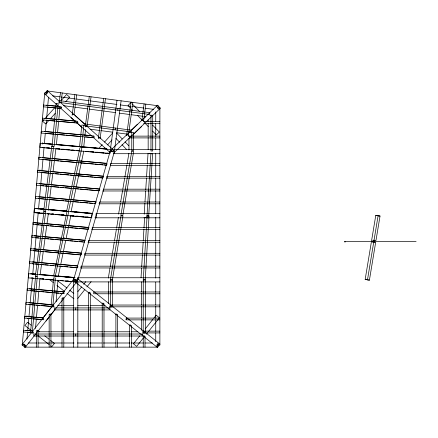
<?xml version="1.0" encoding="UTF-8"?>
<svg xmlns="http://www.w3.org/2000/svg" width="438" height="438" viewBox="0 0 438 438"><rect width="100%" height="100%" fill="white"/><g stroke="black" fill="none" stroke-linecap="round" stroke-linejoin="round"><path stroke-width="0.66" d="M141.326 330.329L141.343 319.406M141.343 318.043L141.359 306.436M141.359 305.072L141.375 293.465M141.381 292.102L141.392 281.864M108.509 303.55L108.569 281.837M32.385 316.898L24.752 316.362L24.665 318.136L43.827 319.745M32.478 332.798L32.565 331.024L23.521 330.214L23.433 331.993L33.545 332.798M42.754 319.745L42.842 317.972L24.752 316.362M53.036 306.699L53.124 304.925L25.984 302.505L25.902 304.284L54.104 306.699M63.313 293.652L63.4 291.872L27.222 288.653L27.134 290.427L64.386 293.652M73.48 281.886L73.677 277.741L28.454 273.717L28.251 277.856L74.816 281.886M75.533 280.851L75.588 279.816L73.579 279.816M33.113 222.624L33.014 224.398L88.186 229.309L88.284 227.536L33.113 222.624L42.716 223.353M141.031 277.703L141.6 268.16M141.682 266.797L142.416 254.527M142.492 253.164L143.144 242.258M143.226 240.895L143.916 229.304M143.998 227.941L144.611 217.713M144.217 214.182L144.901 203.276M144.983 201.913L145.668 191.006M145.755 189.643L146.484 178.058M146.566 176.695L147.294 165.11M147.382 163.746L148.022 153.524L152.599 153.809L148.581 217.872L144.003 217.587L145.142 217.664M146.867 217.763L150.891 153.7M38.938 157.406L38.823 159.18L106.423 165.197L106.538 163.423L38.938 157.406L40.181 157.406M26.838 317.139L26.959 315.776M39.825 171.34L39.946 169.977M42.251 144.091L42.371 142.728M26.964 339.127L27.572 332.316M27.693 330.953L28.848 318.004M28.968 316.641L30.058 304.383M30.184 303.019L31.273 290.755M31.394 289.392L32.428 277.807M32.73 274.402L33.699 263.501M33.819 262.138L34.854 250.558M34.974 249.195L36.004 237.61M36.13 236.252L37.159 224.667M37.279 223.303L38.248 212.403M38.555 208.997L39.464 198.775M39.584 197.418L40.619 185.832M40.739 184.469L41.829 172.205M41.955 170.842L42.984 159.262M43.105 157.899L44.014 147.677M44.38 143.593L45.289 133.371M45.41 132.008L46.444 120.428M46.565 119.065L47.654 106.801M47.775 105.438L48.503 97.263M32.27 332.935L37.301 276.405L35.56 276.252L30.523 332.776L33.381 333.033M35.483 328.412L36.332 318.88M36.453 317.517L37.548 305.259M37.668 303.895L38.818 290.958M38.938 289.595L39.913 278.699M52.806 306.83L55.374 278.015L53.628 277.862L51.06 306.677L53.923 306.934M56.075 301.722L56.847 293.006M56.967 291.664L57.986 280.276M56.42 144.633L57.389 134.461M57.52 133.108L58.687 120.899M58.812 119.541L59.913 108.016M83.866 125.23L81.61 146.993L79.574 146.796L81.835 125.033L84.917 125.356M81.671 147.042L83.707 147.245L84.764 137.045M84.906 135.681L85.541 129.56M374.638 242.258L374.84 240.478M48.213 210.322L49.565 199.487M49.735 198.129L51.164 186.621M51.334 185.263L52.85 173.076M53.02 171.723L55.889 148.701M46.603 94.46L47.074 90.934L158.08 105.761L157.768 108.115M59.048 103.538L60.493 92.725M62.256 92.96L60.948 102.766L59.179 102.53M72.133 115.265L74.887 94.646M74.011 114.652L76.65 94.882M85.218 126.987L89.281 96.568M91.044 96.809L87.113 126.215L85.35 125.98M98.304 138.715L103.675 98.495M100.088 138.78L105.438 98.731M110.272 150.552L116.99 100.275M115.134 129.834L115.375 128.033M117.756 110.228L117.997 108.427M121.107 100.822L114.559 149.84L110.442 149.292M126.598 135.709L131.082 102.153M128.339 136.114L132.845 102.388M141.879 120.466L144.091 103.894M143.533 121.507L145.854 104.129M40.148 274.686L41.511 264.541M41.692 263.189L43.324 251.018M43.504 249.665L46.773 225.318M46.954 223.96L48.311 213.821M108.323 278.081L109.998 267.957M110.223 266.611L112.232 254.462M112.457 253.115L114.241 242.318M114.466 240.966L116.366 229.496M116.59 228.149L118.38 217.352M375.788 215.326L380.025 216.049L375.979 240.478L372.765 240.478L372.568 242.258L375.684 242.258L369.409 280.156L365.172 279.433L375.788 215.326L377.72 215.633M373.433 242.679L373.882 239.98M367.477 279.849L373.702 242.258M373.997 240.478L378.093 215.742L380.025 216.049M118.578 214.111L120.412 203.32M120.642 201.973L122.591 190.508M122.821 189.161L124.655 178.37M124.885 177.023L126.949 164.885M127.179 163.533L128.898 153.42M55.281 276.197L68.657 211.702L67.014 211.368L53.633 275.869L57 276.57M63.62 239.104L63.893 237.774M64.233 239.247L64.506 237.916M58.15 276.816L60.356 266.173M60.636 264.848L65.738 240.243M66.012 238.913L70.841 215.638M79.836 148.137L66.614 211.28L68.432 211.653L81.933 147.179L80.718 146.927M71.104 211.538L73.19 201.568M73.469 200.237L75.971 188.274M76.25 186.944L78.616 175.643M78.895 174.313L81.26 163.013M81.539 161.688L83.767 151.05M43.789 316.942L52.012 306.501M46.028 321.01L48.908 317.358M50.551 315.267L54.662 310.049M77.865 291.62L81.61 286.912M83.691 284.295L85.771 281.678M77.789 298.393L84.862 289.496M86.943 286.879L91.104 281.645M139.766 335.842L133.448 343.781L136.7 346.365L143.434 337.895M145.235 328.954L152.813 319.428M153.656 318.366L156.18 315.19L159.432 317.774L148.487 331.539M146.38 334.189L147.644 332.601M156.514 346.699L159.098 343.452M45.415 94.537L48.185 91.443M43.975 119.694L42.617 121.211L45.711 123.981L48.875 120.445M44.879 118.687L54.832 107.578M61.167 100.516L66.598 94.455L69.686 97.225L65.618 101.769M50.233 118.933L55.21 113.382M99.119 148.126L102.262 144.622M104.507 142.115L112.588 133.103M104.009 148.893L104.906 147.891M107.6 144.885L112.09 139.881M130.989 102.596L128 105.476L130.36 107.929M131.082 130.371L137.494 124.211M113.398 150.497L112.227 151.625L111.279 150.776M133.267 134.532L141.655 126.472M61.063 107.518L61.67 107.518M157.51 107.819L159.881 107.819L159.881 345.073L156.322 345.073M149.845 115.243L152.714 115.243L152.714 150.984L150.962 150.984L150.962 115.243M143.626 121.529L159.881 121.529M77.422 122.175L78.024 122.175M143.626 123.308L159.881 123.308M129.528 132.358L133.519 132.358L133.519 150.579L131.767 150.579L131.767 132.358M128.433 136.13L159.881 136.13M93.776 136.831L94.378 136.831M129.248 137.91L159.881 137.91M159.881 149.544L114.302 149.544L114.302 153.7M110.097 151.57L111.608 151.57M113.327 153.7L159.881 153.7M159.881 163.555L110.655 163.555L110.655 165.334M106.483 164.31L107.102 164.31M110.491 165.334L159.881 165.334M106.894 176.372L159.881 176.372M102.831 177.133L103.472 177.133M106.894 178.151L159.881 178.151M159.881 189.194L103.313 189.194L103.357 190.973M99.185 189.955L99.842 189.955M102.634 190.973L159.881 190.973M159.865 202.017L99.689 202.017L99.689 203.796M95.533 202.778L96.207 202.778M99.026 203.796L159.865 203.796M36.617 208.483L43.877 209.03M159.881 213.651L96.064 213.651L96.064 217.801M94.969 217.801L159.881 217.801M159.881 227.656L92.232 227.656L92.232 229.435M91.673 229.435L159.881 229.435M159.881 240.478L88.509 240.478L88.509 242.258M344.383 241.365L416.1 241.365M87.994 242.258L159.881 242.258M159.881 253.301L84.791 253.301L84.791 255.08L159.881 255.08M80.937 254.067L81.692 254.067M159.881 266.178L81.074 266.178L81.074 267.957M77.285 266.89L78.068 266.89M80.647 267.957L159.881 267.957M31.125 273.717L35.839 274.018M73.672 277.752L74.86 277.752M159.881 277.752L77.367 277.752L77.367 281.908M159.881 281.908L73.672 281.908L73.672 347.148M159.881 291.987L93.705 291.987L93.705 293.767L159.881 293.767M63.357 292.765L64.162 292.765M88.536 292.781L90.316 292.781L90.316 347.148M63.789 298.218L62.01 298.218L62.01 347.148M102.213 303.654L103.992 303.654L103.992 347.148M159.881 305.04L110.119 305.04L110.119 306.819L159.881 306.819M57.706 305.686L62.382 305.686M63.718 305.686L73.743 305.686M77.794 305.686L88.717 305.686M90.086 305.686L102.372 305.686M103.74 305.686L105.104 305.686M53.08 305.812L53.879 305.812M109.883 307.914L54.367 307.914L54.367 309.912L109.883 309.912L109.883 306.239M50.939 314.528L49.16 314.528L49.16 347.148M115.889 314.528L117.669 314.528L117.669 347.148M126.149 318.087L159.881 318.087M42.798 318.859L43.603 318.859M159.881 319.866L126.533 319.866L126.533 318.087M129.566 325.401L131.345 325.401L131.345 347.148M38.09 330.838L36.31 330.838L36.31 347.148M159.881 331.133L142.941 331.133L142.941 332.913L159.881 332.913M37.865 331.78L49.368 331.78M50.72 331.78L62.218 331.78M63.57 331.78L73.715 331.78M77.794 331.78L88.728 331.78M90.097 331.78L102.393 331.78M103.762 331.78L116.059 331.78M117.428 331.78L129.725 331.78M131.093 331.78L137.926 331.78M32.521 331.911L33.321 331.911M143.242 336.274L145.022 336.274L145.022 347.148M28.437 342.998L36.606 342.998M37.969 342.998L49.543 342.998M50.907 342.998L62.481 342.998M63.844 342.998L74.055 342.998M77.46 342.998L88.356 342.998M89.719 342.998L101.972 342.998M103.335 342.998L116.273 342.998M117.636 342.998L129.889 342.998M131.252 342.998L143.511 342.998M144.869 342.998L152.358 342.998M96.136 148.099L93.633 147.885L106.916 149.062M47.687 93.07L44.736 92.807L22.283 344.892L25.831 345.204M46.16 105.191L56.267 106.089M47.386 107.086L56.152 107.863M58.172 108.044L60.866 108.285M45.667 118.348L75.993 121.047M46.899 120.242L50.266 120.543M51.613 120.658L54.312 120.899M57.006 121.14L60.373 121.441M61.725 121.561L75.199 122.76M76.551 122.881L77.898 123.001M44.501 131.444L53.934 132.281M55.955 132.462L81.567 134.745M83.587 134.926L91 135.583M46.406 133.398L53.819 134.055M55.84 134.236L64.6 135.019M65.946 135.139L79.426 136.338M85.492 136.88L94.252 137.658M43.849 143.319L52.012 144.042M56.097 144.409L79.913 146.527M81.276 146.648L106.45 148.893M42.322 143.314L52.527 144.222M56.611 144.584L78.386 146.522M84.512 147.069L87.912 147.371M89.275 147.496L92.675 147.798M43.576 147.458L44.939 147.579M47.66 147.82L49.702 148M57.865 148.728L59.907 148.909M62.629 149.155L64.671 149.336M67.392 149.577L69.434 149.758M72.155 150.004L74.197 150.185M76.918 150.426L79.639 150.667M87.124 151.334L89.166 151.515M91.887 151.762L93.929 151.942M96.65 152.183L99.377 152.424M102.098 152.67L104.14 152.851M106.861 153.092L108.903 153.273M41.949 147.447L44.676 147.688M46.034 147.814L49.439 148.115M50.797 148.236L52.16 148.356M56.239 148.723L59.645 149.024M61.002 149.144L64.408 149.446M65.766 149.572L69.171 149.873M70.529 149.993L73.934 150.294M75.977 150.48L79.377 150.781M85.503 151.329L88.903 151.63M90.266 151.751L93.666 152.052M95.03 152.178L104.052 152.982M105.208 153.076L108.772 153.404M42.207 157.587L50.321 158.31M53.025 158.551L77.362 160.713M80.066 160.954L107.107 163.363M42.092 159.361L44.123 159.541M45.475 159.662L49.527 160.023M52.91 160.324L58.993 160.866M60.345 160.987L76.568 162.432M79.951 162.733L93.469 163.932M94.822 164.053L98.205 164.354M99.557 164.474L102.935 164.776M104.288 164.896L106.314 165.077M39.048 170.448L48.547 171.291M51.257 171.537L74.997 173.651M77.033 173.831L103.488 176.185M40.969 172.402L49.111 173.13M51.147 173.311L53.858 173.552M55.215 173.672L58.61 173.974M59.962 174.094L68.782 174.882M70.14 175.003L73.529 175.304M76.924 175.605L88.454 176.634M89.806 176.755L93.201 177.056M94.559 177.176L102.695 177.899M39.283 183.615L46.767 184.278M48.815 184.464L71.958 186.522M74 186.703L99.869 189.008M40.531 185.509L43.937 185.811M45.3 185.931L47.342 186.117M50.063 186.358L58.916 187.146M60.274 187.267L63.68 187.568M65.043 187.688L71.848 188.296M74.569 188.537L78.654 188.904M80.017 189.024L83.423 189.326M84.78 189.451L88.186 189.753M89.549 189.873L98.397 190.661M38.818 196.717L45.579 197.319M48.279 197.56L69.231 199.421M71.931 199.662L96.261 201.83M38.714 198.491L44.118 198.972M50.2 199.514L63.718 200.719M65.07 200.839L68.448 201.141M71.827 201.442L78.583 202.038M79.935 202.159L83.313 202.46M84.665 202.58L88.043 202.882M89.396 203.002L92.774 203.303M94.126 203.424L95.479 203.544M46.592 209.271L66.937 211.083M71.011 211.444L92.714 213.377M37.17 208.521L43.953 209.129M46.669 209.369L67.019 211.182M70.408 211.483L92.796 213.476M35.834 208.521L43.975 209.249M46.685 209.49L67.036 211.302M70.43 211.603L72.462 211.784M74.498 211.965L77.214 212.206M79.245 212.392L81.961 212.633M83.997 212.813L87.386 213.114M89.423 213.295L92.133 213.536M38.21 212.687L39.562 212.808M42.957 213.109L44.315 213.229M47.704 213.53L49.061 213.651M52.45 213.952L53.808 214.072M57.203 214.379L59.234 214.56M62.629 214.861L63.986 214.981M72.122 215.704L73.48 215.825M76.874 216.131L78.906 216.312M82.3 216.613L83.653 216.733M87.047 217.034L88.405 217.155M38.177 212.78L39.535 212.901M41.572 213.082L44.282 213.322M47.676 213.624L49.034 213.744M51.744 213.99L53.781 214.171M56.491 214.412L59.207 214.653M61.243 214.834L63.953 215.074M71.416 215.742L74.132 215.983M76.163 216.164L78.878 216.405M80.915 216.586L83.625 216.826M85.662 217.007L88.377 217.248M35.483 212.66L44.304 213.443M47.693 213.744L49.051 213.87M50.408 213.99L53.797 214.291M55.155 214.412L66.685 215.436M70.08 215.742L73.469 216.043M74.827 216.164L88.985 217.368M89.752 217.494L91.608 217.598M45.442 223.594L64.512 225.291M67.238 225.532L89.034 227.475M35.801 224.519L39.206 224.82M40.57 224.94L41.933 225.066M45.338 225.367L48.744 225.669M50.107 225.794L53.513 226.096M54.876 226.216L63.729 227.004M66.456 227.245L68.498 227.431M69.861 227.552L73.266 227.853M74.63 227.974L78.035 228.28M79.393 228.401L88.252 229.189M34.093 235.726L40.849 236.328M43.548 236.569L61.785 238.19M63.138 238.31L85.426 240.298M35.347 237.62L38.725 237.922M43.455 238.343L48.859 238.825M50.206 238.945L53.584 239.247M54.936 239.367L58.314 239.668M59.667 239.789L61.013 239.909M65.065 240.27L68.443 240.571M69.795 240.686L73.173 240.988M74.526 241.108L77.898 241.409M79.251 241.53L83.302 241.891M33.655 248.828L39.081 249.315M41.796 249.556L58.752 251.067M61.468 251.308L81.139 253.06M33.562 250.607L38.987 251.089M41.703 251.33L43.734 251.511M45.092 251.631L58.659 252.841M61.375 253.082L63.406 253.263M64.764 253.383L78.331 254.593M79.689 254.713L81.046 254.834M32.538 261.875L37.312 262.302M40.039 262.543L56.398 263.999M58.44 264.18L77.526 265.882M32.45 263.649L33.814 263.769M35.177 263.895L37.219 264.076M39.946 264.317L43.357 264.623M44.72 264.744L48.125 265.045M50.173 265.231L53.578 265.532M59.716 266.08L63.121 266.381M64.485 266.501L67.895 266.808M69.938 266.988L73.349 267.295M74.712 267.415L77.438 267.656M39.891 274.38L54.066 275.639M56.091 275.82L74.991 277.5M73.064 277.462L63.088 276.57L66.231 276.947M30.704 273.734L35.429 274.155M40.154 274.577L52.982 275.716M59.732 276.318L63.105 276.619M64.457 276.739L72.555 277.462M42.387 278.76L43.74 278.88M47.791 279.241L49.138 279.362M52.516 279.663L53.863 279.783M67.364 280.982L68.717 281.103M31.01 277.927L33.71 278.168M40.46 278.771L43.838 279.072M45.864 279.252L48.563 279.493M50.589 279.674L53.962 279.975M57.34 280.276L58.687 280.397M60.039 280.517L63.411 280.813M65.437 280.993L68.81 281.295M70.162 281.415L71.514 281.535M65.793 281.076L68.454 281.311M69.784 281.426L71.777 281.607M29.494 288.713L34.854 289.19M36.863 289.37L52.943 290.799M54.953 290.98L64.337 291.812M30.748 290.608L34.098 290.903M36.781 291.144L39.458 291.385M40.8 291.5L44.15 291.801M45.486 291.922L52.188 292.518M55.538 292.814L58.889 293.115M60.23 293.23L62.24 293.411M28.946 302.625L33.699 303.052M35.051 303.173L51.334 304.624M28.859 304.405L30.217 304.525M31.574 304.645L32.932 304.766M36.321 305.067L39.716 305.368M41.073 305.489L49.894 306.277M34.399 317.079L43.778 317.911M27.61 318.256L30.293 318.497M34.312 318.853L35.653 318.974M36.989 319.094L40.34 319.39M25.771 330.274L31.585 330.789M27.621 332.223L30.852 332.508M78.676 212.277L80.838 212.474M80.592 146.894L83.707 147.245M52.62 95.862L60.066 96.858M61.419 97.039L74.953 98.846M76.311 99.026L89.171 100.745M90.524 100.926L103.384 102.645M104.737 102.826L116.919 104.452M120.308 104.906L130.458 106.259M131.811 106.439L143.998 108.071M145.35 108.252L153.47 109.336M63.4 105.657L73.524 107.009M74.876 107.19L87.699 108.903M89.051 109.084L102.552 110.891M103.899 111.071L115.375 112.604M119.432 113.146L129.599 114.504M130.957 114.685L142.476 116.223M143.834 116.404L145.865 116.672M141.907 120.269L143.669 120.505M72.265 114.252L74.033 114.493M90.162 129.194L99.481 130.436M100.811 130.612L112.785 132.21M116.809 132.752L126.96 134.105M126.708 134.871L128.471 135.107M98.435 137.707L100.198 137.943M112.248 151.455L113.278 151.592M377.906 215.688L378.875 215.841M365.172 279.433L369.409 280.156M81.38 147.08L83.198 147.453M57.4 280.528L66.948 288.051M69.604 290.142L73.847 293.487M49.527 279.608L53.239 282.537M56.951 285.461L64.381 291.314M67.036 293.405L73.929 298.836M31.284 325.242L27.523 322.275L24.95 325.538L31.936 331.04M37.734 330.318L39.343 331.588M44.72 335.826L49.018 339.209M50.627 340.479L54.394 343.441L51.821 346.704L50.748 345.861M37.849 335.7L49.138 344.591M22.721 343.792L25.984 346.359M75.747 279.827L76.601 280.512M75.024 115.342L85.558 124.781M70.918 117.543L75.429 121.589M76.935 122.941L81.452 126.987M156.371 106.324L159.246 109.314M132.407 104.074L139.487 111.438M144.206 116.349L145.148 117.329M152.698 125.186L159.306 132.062L156.311 134.937L152.534 131.011M131.772 109.401L132.714 110.387M137.433 115.298L142.153 120.209M144.983 123.155L148.29 126.593M116.546 133.037L122.197 138.917M125.022 141.857L128.788 145.777M115.911 138.364L119.673 142.284M122.027 144.732L126.735 149.632M344.985 241.365L344.985 242.258M157.806 342.998L157.806 347.148L24.353 347.148L24.353 344.186M155.731 111.92L155.731 121.496M155.731 123.543L155.731 136.536M155.731 137.904L155.731 149.528M155.731 153.629L155.731 176.875M155.731 178.244L155.731 189.183M155.731 190.552L155.731 202.175M155.731 203.544L155.731 213.799M155.731 217.215L155.731 228.154M155.731 229.523L155.731 240.462M155.731 241.831L155.731 253.454M155.731 254.823L155.731 266.446M155.731 267.815L155.731 278.07M155.731 282.171L155.731 292.425M155.731 293.794L155.731 304.733M155.731 306.102L155.731 318.41M155.731 319.778L155.731 331.402M155.731 332.765L155.731 341.656M148.164 119.963L148.164 121.31M148.164 123.335L148.164 136.147M148.164 137.494L148.164 149.637M144.688 121.529L144.688 123.308M144.129 335.639L144.129 336.274M143.242 335.683L143.242 347.148M130.453 324.766L130.453 325.401M129.566 324.81L129.566 347.148M129.495 136.13L129.495 137.91M128.969 138.435L128.969 149.905M126.002 318.979L126.002 319.866M116.776 313.893L116.776 314.528M115.889 313.936L115.889 347.148M107.003 176.372L107.003 178.151M103.1 303.019L103.1 303.654M102.213 303.058L102.213 347.148M89.423 292.141L89.423 292.781M88.536 292.184L88.536 347.148M77.822 281.908L77.822 347.148M76.026 279.827L76.026 280.868M75.747 280.315L75.747 281.908M75.747 307.914L75.747 309.912M75.747 334.008L75.747 336.012M63.789 297.621L63.789 347.148M62.897 297.577L62.897 298.218M50.939 313.936L50.939 347.148M50.047 313.893L50.047 314.528M38.09 330.247L38.09 347.148M37.203 330.203L37.203 330.838M143.27 279.827L143.199 333.072L145.312 333.072L145.389 279.827L143.27 279.827M110.447 279.827L110.371 306.972L112.489 306.972L112.566 279.827L110.447 279.827M29.62 261.754L29.532 263.528L77.241 267.777L77.334 266.003L29.62 261.754M30.786 248.707L30.693 250.487L80.888 254.954L80.986 253.18L30.786 248.707M31.952 235.666L31.854 237.44L84.539 242.132L84.638 240.358L31.952 235.666M34.306 208.483L34.065 212.627L91.723 217.763L91.964 213.618L34.306 208.483M147.091 215.808L143.27 279.887L145.219 280.002L149.04 215.929L147.091 215.808M35.445 196.536L35.336 198.31L95.484 203.665L95.588 201.891L35.445 196.536M36.611 183.489L36.502 185.263L99.13 190.842L99.24 189.068L36.611 183.489M37.772 170.448L37.663 172.222L102.777 178.02L102.892 176.246L37.772 170.448M40.143 143.253L39.874 147.398L109.96 153.639L110.234 149.5L40.143 143.253M41.271 131.263L41.15 133.037L93.716 137.718L93.836 135.944L41.271 131.263M42.437 118.167L42.316 119.941L77.362 123.062L77.477 121.288L42.437 118.167M43.603 105.071L43.482 106.845L61.008 108.405L61.123 106.631L43.603 105.071M56.168 103.538L52.095 146.259L54.126 146.451L58.205 103.724L56.168 103.538M51.793 146.128L43.696 211.132L45.585 211.368L53.682 146.363L51.793 146.128M59.267 100.581L59.026 102.382L149.604 114.482L149.845 112.681L59.267 100.581M85.437 124.031L85.196 125.832L131.373 132.002L131.614 130.201L85.437 124.031M44.052 211.176L35.347 276.104L37.055 276.334L45.76 211.406L44.052 211.176M121.019 215.742L110.403 279.849L112.336 280.156L122.952 216.049L121.019 215.742M131.794 151.154L120.899 215.217L122.777 215.529L133.672 151.466L131.794 151.154M110.228 151.055L73.748 279.263L77.745 280.397L114.219 152.189L110.228 151.055M73.294 279.586L21.9 344.832L25.163 347.4L76.557 282.154L73.294 279.586M77.893 278.886L75.309 282.132L157.368 347.378L159.952 344.131L77.893 278.886M47.244 90.6L44.473 93.694L109.894 152.325L112.665 149.232L47.244 90.6M157.543 105.197L111.958 148.997L114.838 151.991L160.417 108.186L157.543 105.197M142.706 334.008L33.808 334.008L33.808 336.012L142.706 336.012L142.706 334.008"/></g></svg>
